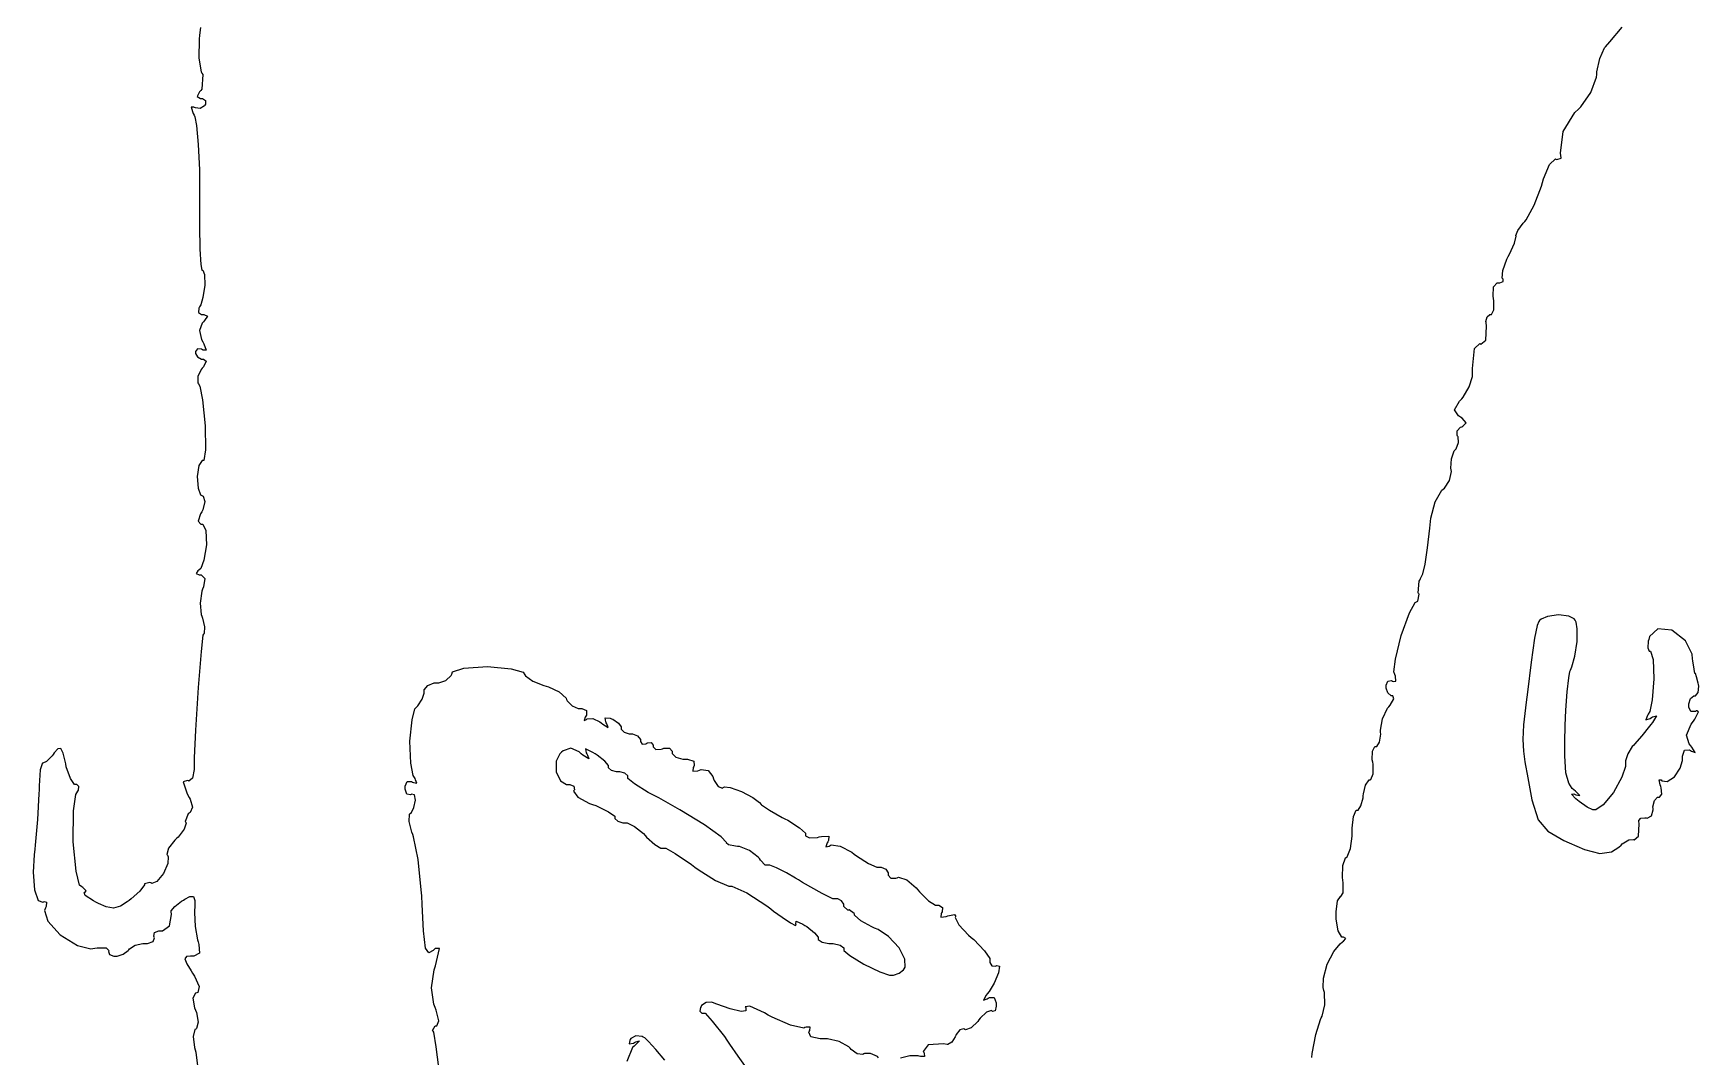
# Model space of a CAD drawing. Extents: x 0.5 to 12, y 0.6 to 18.2.
# Drawn here: x 3.682 to 6.412, y 12.15 to 13.828 of the extents above; entities that cross this region are included whole.
import ezdxf

# ---------------------------------------------------------------- set-up
doc = ezdxf.new("R2010")
doc.units = 0
doc.layers.get('0').update_dxf_attribs({"linetype": 'CONTINUOUS'})

msp = doc.modelspace()

# ---------------------------------------------------------------- linework, layer by layer
at = {"color": 0}
for points in [[(3.95622, 13.837), (3.95469, 13.8247), (3.95389, 13.8182), (3.95335, 13.787), (3.95692, 13.7647), (3.95822, 13.7625), (3.95964, 13.7602), (3.95811, 13.7361), (3.95643, 13.7341), (3.95458, 13.7318), (3.95074, 13.7238), (3.95594, 13.7207), (3.95768, 13.7207), (3.95936, 13.7207), (3.96442, 13.7176), (3.96431, 13.7116), (3.96343, 13.7101), (3.96251, 13.7087), (3.95562, 13.7046), (3.9476, 13.7053), (3.94613, 13.7062), (3.9451, 13.7068), (3.94054, 13.7064), (3.94401, 13.6964), (3.94564, 13.6933), (3.947, 13.6907), (3.94943, 13.6765), (3.95242, 13.6451), (3.95415, 13.6037), (3.95458, 13.5684), (3.95449, 13.5566), (3.95432, 13.5453), (3.95437, 13.5112), (3.95514, 13.4739), (3.9566, 13.4487), (3.95811, 13.4395), (3.95865, 13.4395), (3.95964, 13.4395), (3.96268, 13.4321), (3.96294, 13.4148), (3.96001, 13.3947), (3.95654, 13.3825), (3.95443, 13.379), (3.95329, 13.3772), (3.95258, 13.3701), (3.95796, 13.3665), (3.95979, 13.3665), (3.96169, 13.3665), (3.96744, 13.3639), (3.96283, 13.3565), (3.96089, 13.3545), (3.95871, 13.3524), (3.95415, 13.3406), (3.95785, 13.3257), (3.95985, 13.322), (3.96158, 13.3187), (3.9656, 13.3079), (3.96056, 13.3079), (3.95936, 13.3086), (3.95779, 13.3096), (3.95128, 13.3104), (3.94792, 13.3061), (3.94792, 13.3046), (3.94792, 13.3027), (3.95133, 13.2969), (3.95751, 13.2936), (3.95958, 13.2936), (3.96104, 13.2936), (3.96556, 13.29), (3.96083, 13.281), (3.95871, 13.2784), (3.95697, 13.2764), (3.95167, 13.2647), (3.95161, 13.2543), (3.95253, 13.2529), (3.95503, 13.2489), (3.95925, 13.2264), (3.9636, 13.1839), (3.96442, 13.1444), (3.96143, 13.127), (3.96044, 13.127), (3.95865, 13.127), (3.9534, 13.119), (3.95053, 13.101), (3.9521, 13.0816), (3.956, 13.0711), (3.9585, 13.0696), (3.96018, 13.0685), (3.96338, 13.0597), (3.95975, 13.0463), (3.95801, 13.043), (3.95611, 13.0395), (3.95236, 13.0277), (3.9566, 13.0228), (3.95801, 13.0228), (3.95969, 13.0228), (3.9649, 13.0125), (3.96593, 12.989), (3.96175, 12.9637), (3.95643, 12.9499), (3.95313, 12.9474), (3.95176, 12.9465), (3.94883, 12.9418), (3.95378, 12.9397), (3.95546, 12.9396), (3.95736, 12.9396), (3.96306, 12.9339), (3.96099, 12.9201), (3.95947, 12.916), (3.95822, 12.9128), (3.95551, 12.8933), (3.95736, 12.8746), (3.95844, 12.8717), (3.95947, 12.8689), (3.9624, 12.8546), (3.96186, 12.8436), (3.96121, 12.8424), (3.96007, 12.8405), (3.95692, 12.8142), (3.95199, 12.7548), (3.94775, 12.6848), (3.94586, 12.6395), (3.94575, 12.6245), (3.94569, 12.6206), (3.94282, 12.606), (3.9369, 12.6012), (3.93625, 12.6017), (3.93485, 12.6025), (3.92751, 12.6001), (3.93431, 12.5808), (3.9375, 12.5748), (3.93924, 12.5716), (3.94271, 12.5585), (3.93913, 12.5499), (3.93733, 12.5487), (3.93587, 12.5478), (3.93115, 12.535), (3.93186, 12.5339), (3.93257, 12.5327), (3.92947, 12.5226), (3.91943, 12.5097), (3.91667, 12.5072), (3.91385, 12.5047), (3.90386, 12.4916), (3.90099, 12.4812), (3.90175, 12.4799), (3.90326, 12.4774), (3.90246, 12.4664), (3.8954, 12.4497), (3.88471, 12.4368), (3.87603, 12.4336), (3.87446, 12.4346), (3.8731, 12.4354), (3.86426, 12.4331), (3.86426, 12.4322), (3.86421, 12.4311), (3.85672, 12.421), (3.8425, 12.4083), (3.83908, 12.4058), (3.83567, 12.4033), (3.82487, 12.3965), (3.81342, 12.3931), (3.80126, 12.3954), (3.78874, 12.401), (3.78472, 12.4031), (3.78065, 12.4052), (3.76693, 12.4141), (3.76563, 12.4187), (3.76563, 12.4187), (3.76639, 12.4188), (3.76867, 12.4216), (3.76346, 12.4269), (3.76144, 12.4282), (3.75765, 12.4306), (3.75217, 12.4536), (3.74744, 12.5019), (3.74815, 12.5526), (3.75163, 12.5796), (3.7551, 12.5851), (3.75597, 12.5866), (3.75683, 12.5926), (3.7531, 12.5957), (3.7519, 12.5957), (3.74962, 12.5957), (3.74294, 12.6057), (3.73611, 12.6249), (3.73519, 12.6296), (3.73426, 12.634), (3.73101, 12.6472), (3.72711, 12.6551), (3.72206, 12.6541), (3.71631, 12.6476), (3.71463, 12.6453), (3.71272, 12.6429), (3.70378, 12.6338), (3.69738, 12.631), (3.69683, 12.6315), (3.69683, 12.6315), (3.69347, 12.6202), (3.69157, 12.5938), (3.6914, 12.5871), (3.69125, 12.5804), (3.68892, 12.5384), (3.68522, 12.4964), (3.68446, 12.4896), (3.68332, 12.4804), (3.68201, 12.4523), (3.68403, 12.4232), (3.68983, 12.4059), (3.6976, 12.4028), (3.699, 12.4037), (3.69976, 12.4041), (3.70361, 12.403), (3.70285, 12.3957), (3.70204, 12.3935), (3.70036, 12.3892), (3.70583, 12.372), (3.72618, 12.3492), (3.75467, 12.3321), (3.77632, 12.3264), (3.7831, 12.3274), (3.78694, 12.328), (3.80154, 12.3278), (3.80637, 12.3233), (3.80615, 12.323), (3.8055, 12.322), (3.80697, 12.317), (3.81407, 12.3145), (3.81646, 12.3145), (3.81967, 12.3145), (3.82937, 12.3175), (3.83762, 12.3235), (3.83854, 12.3249), (3.83942, 12.3263), (3.84918, 12.3323), (3.86165, 12.3353), (3.86583, 12.3353), (3.86903, 12.3353), (3.87864, 12.3384), (3.88092, 12.3446), (3.88021, 12.3457), (3.87939, 12.347), (3.88043, 12.3531), (3.88758, 12.3561), (3.89003, 12.3561), (3.89378, 12.3561), (3.90511, 12.3641), (3.90864, 12.3827), (3.90815, 12.3879), (3.90804, 12.3887), (3.91374, 12.3957), (3.92513, 12.4046), (3.92796, 12.4063), (3.93056, 12.4079), (3.93881, 12.4123), (3.94467, 12.4124), (3.94672, 12.4054), (3.9465, 12.394), (3.94629, 12.3902), (3.94601, 12.3862), (3.94715, 12.3629), (3.95096, 12.3412), (3.95204, 12.3379), (3.95344, 12.3336), (3.95437, 12.3194), (3.94526, 12.3145), (3.94222, 12.3145), (3.93994, 12.3145), (3.93311, 12.3138), (3.93018, 12.3102), (3.93343, 12.3018), (3.9406, 12.2902), (3.94308, 12.2863), (3.94607, 12.2818), (3.95378, 12.2645), (3.95161, 12.2549), (3.95003, 12.2544), (3.94808, 12.2538), (3.94374, 12.2453), (3.9464, 12.2298), (3.94803, 12.2256), (3.94938, 12.222), (3.95221, 12.2061), (3.9496, 12.1958), (3.94829, 12.1949), (3.947, 12.1941), (3.94412, 12.1825), (3.94601, 12.1646), (3.94715, 12.1606), (3.94824, 12.1567), (3.95139, 12.1344)], [(5.7775, 12.1484), (5.77821, 12.1546), (5.78424, 12.186), (5.79178, 12.2105), (5.79324, 12.2132), (5.79471, 12.216), (5.79889, 12.2345), (5.79844, 12.2546), (5.79758, 12.258), (5.79633, 12.2629), (5.79676, 12.2785), (5.80257, 12.3011), (5.81347, 12.3221), (5.82389, 12.3346), (5.82813, 12.3377), (5.82964, 12.3389), (5.83333, 12.3435), (5.82943, 12.3455), (5.82813, 12.3455), (5.82667, 12.3456), (5.82075, 12.3561), (5.81771, 12.3749), (5.81771, 12.3811), (5.81771, 12.3871), (5.81982, 12.4049), (5.82493, 12.4122), (5.82508, 12.4121), (5.82508, 12.4121), (5.8291, 12.4181), (5.829, 12.4347), (5.82844, 12.439), (5.8279, 12.4433), (5.82844, 12.4629), (5.83279, 12.4756), (5.83415, 12.4764), (5.83544, 12.4772), (5.84088, 12.4912), (5.84375, 12.5114), (5.84375, 12.5182), (5.84375, 12.5245), (5.84614, 12.5435), (5.85047, 12.554), (5.85194, 12.554), (5.85351, 12.554), (5.85824, 12.5609), (5.86165, 12.5741), (5.86193, 12.5773), (5.86214, 12.5805), (5.86589, 12.5947), (5.87175, 12.6033), (5.87304, 12.6037), (5.87429, 12.6042), (5.87819, 12.6135), (5.87815, 12.629), (5.8775, 12.6325), (5.87679, 12.6361), (5.8769, 12.6507), (5.88108, 12.6582), (5.88249, 12.6582), (5.88406, 12.6582), (5.88883, 12.6651), (5.89057, 12.6784), (5.89031, 12.6816), (5.88997, 12.6849), (5.89344, 12.7036), (5.90186, 12.7208), (5.90408, 12.7233), (5.90625, 12.7259), (5.91222, 12.7362), (5.91026, 12.7415), (5.90961, 12.7415), (5.90776, 12.7415), (5.90235, 12.746), (5.89931, 12.754), (5.89931, 12.7567), (5.89931, 12.7589), (5.90235, 12.7655), (5.90842, 12.7663), (5.90978, 12.7654), (5.91075, 12.7648), (5.91547, 12.7655), (5.91456, 12.7736), (5.91363, 12.776), (5.91194, 12.7804), (5.91456, 12.8014), (5.92426, 12.8403), (5.93788, 12.8772), (5.94706, 12.8945), (5.95057, 12.8961), (5.95167, 12.8965), (5.9534, 12.9078), (5.95258, 12.9091), (5.95176, 12.9104), (5.95335, 12.9294), (5.95443, 12.9311), (5.95589, 12.9335), (5.95947, 12.9415), (5.96338, 12.9573), (5.96729, 12.9839), (5.97103, 13.0164), (5.97222, 13.0272), (5.97282, 13.0328), (5.98008, 13.0596), (5.99061, 13.0783), (5.99289, 13.08), (5.99511, 13.0816), (6.00342, 13.0943), (6.00635, 13.1092), (6.00592, 13.112), (6.00543, 13.1148), (6.00651, 13.1299), (6.01124, 13.143), (6.01264, 13.1447), (6.014, 13.1464), (6.0179, 13.1566), (6.01731, 13.1659), (6.0165, 13.1673), (6.01563, 13.1687), (6.01594, 13.1759), (6.02154, 13.1819), (6.02339, 13.1826), (6.02544, 13.1834), (6.03039, 13.189), (6.02387, 13.1966), (6.02126, 13.1984), (6.01824, 13.2005), (6.01172, 13.2105), (6.01986, 13.2243), (6.02339, 13.2282), (6.02576, 13.2308), (6.03569, 13.2478), (6.04101, 13.265), (6.04107, 13.2678), (6.04124, 13.2783), (6.04449, 13.3108), (6.053, 13.3191), (6.05382, 13.3186), (6.05479, 13.318), (6.06299, 13.3247), (6.06413, 13.3473), (6.06332, 13.3535), (6.06304, 13.3553), (6.06483, 13.3627), (6.06944, 13.3665), (6.07101, 13.3665), (6.07232, 13.3665), (6.07622, 13.3742), (6.07611, 13.389), (6.07547, 13.3926), (6.07465, 13.3968), (6.07519, 13.4119), (6.08171, 13.4186), (6.08388, 13.4186), (6.08572, 13.4186), (6.09136, 13.4206), (6.09136, 13.4245), (6.09071, 13.4251), (6.08979, 13.4261), (6.0906, 13.4385), (6.09744, 13.4574), (6.09961, 13.4615), (6.10172, 13.4656), (6.10965, 13.4838), (6.11257, 13.495), (6.11219, 13.4956), (6.11182, 13.4962), (6.11524, 13.5042), (6.12424, 13.5164), (6.12663, 13.5191), (6.12896, 13.5217), (6.14231, 13.5458), (6.15414, 13.5769), (6.15576, 13.583), (6.15739, 13.5891), (6.16715, 13.6126), (6.17686, 13.6218), (6.17785, 13.6212), (6.17914, 13.6205), (6.18658, 13.6232), (6.18653, 13.6236), (6.18522, 13.6311), (6.18978, 13.6666), (6.20882, 13.6979), (6.21474, 13.7034), (6.21858, 13.707), (6.23492, 13.7305), (6.24425, 13.7556), (6.24463, 13.7601), (6.24496, 13.7644), (6.25, 13.7865), (6.2576, 13.8037), (6.25928, 13.8056), (6.26606, 13.8136), (6.28618, 13.8377)], [(4.34907, 12.115), (4.34244, 12.1658), (4.33843, 12.1896), (4.33718, 12.1916), (4.33658, 12.1926), (4.34082, 12.1999), (4.34224, 12.1999), (4.34326, 12.1999), (4.34651, 12.2081), (4.34261, 12.2256), (4.34088, 12.2303), (4.33876, 12.2359), (4.33458, 12.2625), (4.33882, 12.2918), (4.34099, 12.2987), (4.34304, 12.3056), (4.34765, 12.3268), (4.34082, 12.3268), (4.33951, 12.3256), (4.33746, 12.3239), (4.33035, 12.3199), (4.32508, 12.3273), (4.32178, 12.3558), (4.31928, 12.399), (4.31858, 12.4134), (4.31803, 12.4234), (4.31272, 12.473), (4.30539, 12.5101), (4.30393, 12.5139), (4.3024, 12.5177), (4.29812, 12.5353), (4.29867, 12.5472), (4.29958, 12.5481), (4.30165, 12.5501), (4.30578, 12.5584), (4.30826, 12.5702), (4.30681, 12.5788), (4.30208, 12.5801), (4.30117, 12.5795), (4.30003, 12.5788), (4.29443, 12.5803), (4.29167, 12.588), (4.29167, 12.5905), (4.29167, 12.593), (4.29497, 12.6006), (4.30203, 12.6009), (4.30371, 12.5999), (4.30518, 12.599), (4.31054, 12.5978), (4.30871, 12.6038), (4.30767, 12.6055), (4.30453, 12.6106), (4.30094, 12.6306), (4.29943, 12.6669), (4.30279, 12.702), (4.30735, 12.7198), (4.31076, 12.7231), (4.31239, 12.7248), (4.31933, 12.7357), (4.32292, 12.7456), (4.32292, 12.7488), (4.32292, 12.7513), (4.32872, 12.7584), (4.33914, 12.7624), (4.34267, 12.7624), (4.34651, 12.7624), (4.35818, 12.7666), (4.36708, 12.7747), (4.36783, 12.7766), (4.36925, 12.7804), (4.38786, 12.7864), (4.42622, 12.7893), (4.46539, 12.7857), (4.48514, 12.78), (4.48785, 12.7757), (4.48882, 12.7741), (4.50103, 12.7654), (4.51893, 12.758), (4.52279, 12.7571), (4.52658, 12.7561), (4.54406, 12.7478), (4.55539, 12.7374), (4.55621, 12.7353), (4.55697, 12.7333), (4.56506, 12.725), (4.57508, 12.7207), (4.57844, 12.7207), (4.58094, 12.7207), (4.58854, 12.7172), (4.5886, 12.7096), (4.58751, 12.7077), (4.58658, 12.7061), (4.58469, 12.7008), (4.58778, 12.7017), (4.58854, 12.7024), (4.58968, 12.7034), (4.59924, 12.704), (4.61079, 12.6989), (4.61301, 12.6972), (4.61561, 12.695), (4.62418, 12.6895), (4.62229, 12.6955), (4.62125, 12.6972), (4.62022, 12.6989), (4.61936, 12.7054), (4.62728, 12.7048), (4.62967, 12.7038), (4.63189, 12.703), (4.64106, 12.6967), (4.64583, 12.6904), (4.64583, 12.6883), (4.64583, 12.6867), (4.65039, 12.6818), (4.65869, 12.679), (4.66146, 12.679), (4.66417, 12.679), (4.67247, 12.6758), (4.67708, 12.6699), (4.67708, 12.668), (4.67708, 12.6665), (4.68012, 12.6621), (4.68604, 12.6625), (4.6875, 12.6634), (4.68892, 12.6643), (4.69482, 12.6648), (4.69792, 12.6606), (4.69792, 12.6591), (4.69792, 12.6577), (4.70247, 12.6534), (4.71137, 12.6536), (4.71354, 12.6544), (4.71565, 12.6553), (4.72456, 12.6553), (4.72917, 12.6505), (4.72917, 12.6489), (4.72917, 12.6469), (4.73546, 12.6408), (4.74685, 12.6374), (4.75065, 12.6374), (4.75412, 12.6374), (4.76454, 12.6342), (4.76551, 12.6268), (4.76454, 12.6252), (4.76357, 12.6237), (4.76307, 12.6177), (4.77132, 12.6185), (4.77382, 12.6194), (4.77658, 12.6205), (4.78797, 12.6191), (4.79601, 12.6088), (4.7971, 12.6054), (4.79796, 12.6027), (4.80436, 12.5927), (4.81153, 12.5899), (4.81282, 12.5907), (4.81489, 12.592), (4.82449, 12.5907), (4.84278, 12.5844), (4.86154, 12.5744), (4.87229, 12.5666), (4.875, 12.5633), (4.87571, 12.5624), (4.88861, 12.5537), (4.9094, 12.542), (4.91407, 12.5396), (4.91868, 12.5372), (4.93793, 12.5247), (4.94792, 12.516), (4.94792, 12.5131), (4.94792, 12.5119), (4.95449, 12.5084), (4.96729, 12.509), (4.97038, 12.5098), (4.97412, 12.5107), (4.986, 12.5113), (4.98557, 12.5038), (4.98443, 12.502), (4.98324, 12.5001), (4.98112, 12.4937), (4.98654, 12.4949), (4.98807, 12.4958), (4.98969, 12.4968), (5.00467, 12.4948), (5.02376, 12.4847), (5.02756, 12.4818), (5.03131, 12.4788), (5.051, 12.4666), (5.06456, 12.4603), (5.06912, 12.4603), (5.07161, 12.4603), (5.07915, 12.4569), (5.08333, 12.4508), (5.08333, 12.4487), (5.08333, 12.4472), (5.08762, 12.4423), (5.09597, 12.4421), (5.09804, 12.4429), (5.10004, 12.4437), (5.11393, 12.4395), (5.12907, 12.4267), (5.13172, 12.4231), (5.13433, 12.4197), (5.14919, 12.4053), (5.16069, 12.3978), (5.16456, 12.3978), (5.16644, 12.3978), (5.17219, 12.3943), (5.17182, 12.3873), (5.17079, 12.3856), (5.16986, 12.3841), (5.16949, 12.3781), (5.17844, 12.3792), (5.18115, 12.3803), (5.1836, 12.3812), (5.19222, 12.3827), (5.19412, 12.3793), (5.19385, 12.3788), (5.19314, 12.3777), (5.19922, 12.3655), (5.21511, 12.3487), (5.21935, 12.3452), (5.22353, 12.3417), (5.241, 12.3233), (5.25, 12.3104), (5.25, 12.3062), (5.25, 12.3042), (5.25304, 12.2983), (5.25896, 12.2979), (5.26031, 12.2987), (5.26112, 12.2993), (5.26551, 12.2978), (5.26389, 12.2868), (5.25683, 12.2702), (5.24886, 12.2567), (5.24576, 12.2526), (5.24397, 12.2502), (5.23964, 12.2425), (5.24567, 12.2443), (5.2474, 12.2453), (5.24929, 12.2465), (5.25706, 12.2465), (5.26042, 12.2381), (5.26042, 12.2352), (5.26042, 12.2325), (5.25836, 12.2246), (5.25407, 12.2236), (5.25353, 12.2241), (5.25256, 12.2251), (5.24436, 12.2228), (5.234, 12.2129), (5.23199, 12.21), (5.22999, 12.2071), (5.21913, 12.1968), (5.2099, 12.1937), (5.20871, 12.1944), (5.20751, 12.1952), (5.20085, 12.1936), (5.19493, 12.1862), (5.19412, 12.1841), (5.19325, 12.182), (5.18744, 12.1734), (5.1811, 12.1696), (5.18001, 12.1698), (5.17367, 12.1708), (5.14882, 12.1688), (5.14063, 12.1582), (5.1415, 12.1568), (5.14236, 12.1554), (5.14285, 12.1497), (5.13618, 12.1496), (5.13428, 12.1502), (5.13226, 12.1509), (5.11849, 12.151), (5.10346, 12.147)], [(5.06749, 12.1479), (5.06549, 12.1496), (5.05442, 12.1547), (5.0446, 12.1548), (5.04329, 12.154), (5.04194, 12.1532), (5.03267, 12.1543), (5.02246, 12.1614), (5.02072, 12.1635), (5.01893, 12.1657), (5.00265, 12.1745), (4.98361, 12.179), (4.97726, 12.179), (4.972, 12.179), (4.95628, 12.182), (4.95318, 12.1895), (4.954, 12.1908), (4.95486, 12.1923), (4.95535, 12.198), (4.94868, 12.1979), (4.94678, 12.1972), (4.94476, 12.1965), (4.92312, 12.2011), (4.8929, 12.2144), (4.88667, 12.2179), (4.88037, 12.2216), (4.85672, 12.2326), (4.8489, 12.2312), (4.8489, 12.2312), (4.84967, 12.23), (4.85015, 12.2248), (4.84224, 12.2238), (4.82428, 12.2283), (4.80251, 12.2358), (4.79536, 12.2384), (4.79368, 12.2391), (4.78483, 12.2384), (4.7774, 12.2334), (4.77647, 12.2318), (4.7755, 12.2303), (4.77442, 12.224), (4.778, 12.2207), (4.77924, 12.2207), (4.7831, 12.2207), (4.79482, 12.2077), (4.81472, 12.1826), (4.8189, 12.1764), (4.82335, 12.1699), (4.83692, 12.1502), (4.85064, 12.1311)], [(4.71724, 12.144), (4.70258, 12.1612), (4.69021, 12.1746), (4.68414, 12.1804), (4.68181, 12.1818), (4.6799, 12.1829), (4.66986, 12.1838), (4.66157, 12.1793), (4.66054, 12.1776), (4.65961, 12.1761), (4.65858, 12.1704), (4.66558, 12.1719), (4.66764, 12.173), (4.66943, 12.1739), (4.67546, 12.1758), (4.669, 12.1688), (4.66667, 12.1668), (4.66417, 12.1646), (4.65479, 12.1417)]]:
    msp.add_lwpolyline(points, dxfattribs=at)
for points in [[(6.28444, 12.4962), (6.28651, 12.4984), (6.29704, 12.505), (6.30512, 12.5059), (6.30604, 12.5049), (6.3061, 12.5049), (6.31321, 12.5113), (6.31446, 12.5313), (6.31375, 12.5358), (6.31358, 12.5369), (6.31668, 12.5406), (6.32374, 12.5414), (6.32553, 12.541), (6.32731, 12.5407), (6.33425, 12.5445), (6.33724, 12.5541), (6.33708, 12.5566), (6.33686, 12.5592), (6.33908, 12.5696), (6.34429, 12.5749), (6.34603, 12.5749), (6.34733, 12.5749), (6.35129, 12.5801), (6.35042, 12.5903), (6.3495, 12.5928), (6.34853, 12.5953), (6.34685, 12.6033), (6.34961, 12.6037), (6.35004, 12.6033), (6.35161, 12.6017), (6.36029, 12.601), (6.37196, 12.6085), (6.38146, 12.6224), (6.38542, 12.6351), (6.38542, 12.6393), (6.38542, 12.6426), (6.38867, 12.6524), (6.39654, 12.6527), (6.39844, 12.6516), (6.40018, 12.6506), (6.40619, 12.6485), (6.40076, 12.657), (6.39871, 12.6595), (6.39615, 12.6627), (6.39199, 12.677), (6.39968, 12.6948), (6.40315, 12.6997), (6.40549, 12.7031), (6.41162, 12.7148), (6.40847, 12.7168), (6.40804, 12.7166), (6.40631, 12.7156), (6.39914, 12.7156), (6.39583, 12.7229), (6.39583, 12.7253), (6.39583, 12.7281), (6.3986, 12.7368), (6.40365, 12.7415), (6.40533, 12.7415), (6.40674, 12.7415), (6.41097, 12.7469), (6.41178, 12.7573), (6.41135, 12.7598), (6.41086, 12.7623), (6.40836, 12.7727), (6.40674, 12.778), (6.40619, 12.778), (6.40565, 12.778), (6.40419, 12.785), (6.40218, 12.7986), (6.40186, 12.8018), (6.40099, 12.8094), (6.38992, 12.8313), (6.36778, 12.8491), (6.34467, 12.8512), (6.33117, 12.8385), (6.32986, 12.8335), (6.32915, 12.8309), (6.32835, 12.8201), (6.33083, 12.8145), (6.33171, 12.8145), (6.33306, 12.8145), (6.33718, 12.8007), (6.33832, 12.7692), (6.3355, 12.7345), (6.33176, 12.7155), (6.3291, 12.7113), (6.32769, 12.7092), (6.32493, 12.7018), (6.33219, 12.7042), (6.33431, 12.7055), (6.33615, 12.7066), (6.34278, 12.7084), (6.33594, 12.6975), (6.33333, 12.6941), (6.33117, 12.6913), (6.31847, 12.6758), (6.30647, 12.662), (6.30469, 12.6601), (6.3029, 12.6582), (6.29546, 12.6459), (6.29167, 12.6349), (6.29167, 12.6312), (6.29167, 12.6254), (6.28603, 12.608), (6.27235, 12.5828), (6.2551, 12.5627), (6.24306, 12.5543), (6.23899, 12.5542), (6.23817, 12.5542), (6.22889, 12.5589), (6.21571, 12.5682), (6.21294, 12.5704), (6.21029, 12.5726), (6.20324, 12.58), (6.20725, 12.5806), (6.20833, 12.5801), (6.21035, 12.5792), (6.21696, 12.5778), (6.20964, 12.5851), (6.20703, 12.5873), (6.20449, 12.5894), (6.19879, 12.5979), (6.19396, 12.6152), (6.19211, 12.6429), (6.19233, 12.6741), (6.19265, 12.6845), (6.19287, 12.6929), (6.19412, 12.718), (6.19629, 12.7478), (6.19883, 12.7706), (6.20063, 12.7811), (6.2015, 12.7832), (6.20372, 12.7888), (6.20861, 12.8064), (6.21251, 12.8303), (6.21283, 12.8512), (6.21099, 12.8622), (6.20921, 12.8651), (6.20774, 12.8675), (6.19868, 12.8717), (6.18181, 12.8739), (6.16407, 12.8715), (6.15343, 12.8672), (6.15099, 12.8648), (6.14953, 12.8633), (6.14686, 12.8565), (6.14258, 12.8359), (6.13704, 12.7963), (6.13103, 12.7474), (6.12913, 12.7311), (6.12799, 12.7218), (6.12489, 12.6938), (6.12337, 12.6698), (6.12446, 12.6505), (6.12706, 12.6328), (6.12804, 12.627), (6.13037, 12.6129), (6.1384, 12.5707), (6.14893, 12.5382), (6.16471, 12.5194), (6.18419, 12.5077), (6.19097, 12.5042), (6.19922, 12.5001), (6.22478, 12.4891), (6.24972, 12.4829), (6.26867, 12.4853), (6.28108, 12.4929), (6.28444, 12.4962)], [(5.10926, 12.2934), (5.11111, 12.2964), (5.11079, 12.3092), (5.1014, 12.3282), (5.08388, 12.3466), (5.06706, 12.3579), (5.06099, 12.3605), (5.05669, 12.3623), (5.03842, 12.3725), (5.02815, 12.3818), (5.02794, 12.3831), (5.02767, 12.3844), (5.01926, 12.3903), (5.01824, 12.39), (5.01714, 12.3897), (5.01042, 12.3958), (5.01042, 12.3978), (5.01042, 12.3996), (5.00689, 12.4052), (5.0006, 12.4082), (4.99854, 12.4082), (4.99268, 12.4082), (4.97526, 12.4174), (4.94299, 12.4351), (4.93604, 12.4393), (4.93115, 12.4423), (4.91635, 12.4509), (4.90028, 12.4592), (4.88938, 12.4637), (4.88542, 12.4635), (4.88542, 12.4634), (4.88542, 12.4634), (4.88151, 12.4637), (4.87397, 12.4719), (4.87218, 12.4744), (4.87033, 12.4769), (4.85612, 12.4877), (4.83931, 12.494), (4.83621, 12.4942), (4.83306, 12.4945), (4.8214, 12.4967), (4.81782, 12.5004), (4.81787, 12.5004), (4.81803, 12.5006), (4.80968, 12.5102), (4.78228, 12.5295), (4.74197, 12.5541), (4.70708, 12.5738), (4.69532, 12.58), (4.68994, 12.5828), (4.66769, 12.5968), (4.65625, 12.6056), (4.65625, 12.6085), (4.65625, 12.6099), (4.65164, 12.6142), (4.64333, 12.6165), (4.64063, 12.6165), (4.63786, 12.6165), (4.62956, 12.6189), (4.625, 12.6231), (4.625, 12.6245), (4.625, 12.6269), (4.61854, 12.6341), (4.60607, 12.6442), (4.60308, 12.6461), (4.59918, 12.6485), (4.58686, 12.6546), (4.58832, 12.6478), (4.58946, 12.6459), (4.5905, 12.6442), (4.59239, 12.638), (4.58301, 12.6441), (4.58014, 12.6464), (4.57671, 12.6492), (4.56315, 12.6552), (4.55072, 12.651), (4.54796, 12.6487), (4.54486, 12.6462), (4.53928, 12.6342), (4.53907, 12.6167), (4.54606, 12.6019), (4.55583, 12.5957), (4.55914, 12.5957), (4.56131, 12.5957), (4.56793, 12.5929), (4.56885, 12.5872), (4.56814, 12.586), (4.56739, 12.5848), (4.57465, 12.5753), (4.59375, 12.5649), (4.59879, 12.5631), (4.60379, 12.5613), (4.62462, 12.5513), (4.63542, 12.544), (4.63542, 12.5415), (4.63542, 12.54), (4.64003, 12.5356), (4.64833, 12.5332), (4.65115, 12.5332), (4.65522, 12.5332), (4.66749, 12.5271), (4.68224, 12.5153), (4.68474, 12.5124), (4.68718, 12.5096), (4.70063, 12.4977), (4.71061, 12.4915), (4.71397, 12.4915), (4.71897, 12.4915), (4.7341, 12.4825), (4.76074, 12.4648), (4.76639, 12.4606), (4.77197, 12.4563), (4.8004, 12.4386), (4.82232, 12.4294), (4.82471, 12.4293), (4.8271, 12.4293), (4.85135, 12.4182), (4.88417, 12.397), (4.8909, 12.3918), (4.8954, 12.3884), (4.90924, 12.3784), (4.92318, 12.3691), (4.93132, 12.3649), (4.9324, 12.3664), (4.93229, 12.3665), (4.93169, 12.3675), (4.93261, 12.3717), (4.94347, 12.3669), (4.94683, 12.3648), (4.94982, 12.363), (4.96229, 12.3528), (4.96875, 12.3457), (4.96875, 12.3432), (4.96875, 12.3418), (4.97483, 12.3376), (4.98589, 12.3353), (4.98958, 12.3353), (4.99322, 12.3353), (5.00429, 12.3326), (5.01042, 12.3278), (5.01042, 12.3262), (5.01042, 12.3235), (5.02013, 12.3153), (5.04308, 12.3012), (5.06972, 12.2888), (5.08561, 12.2835), (5.09056, 12.2834), (5.09224, 12.2834), (5.10113, 12.2863), (5.1084, 12.292), (5.10926, 12.2934)]]:
    msp.add_lwpolyline(points, close=True, dxfattribs=at)

doc.saveas('drawing.dxf')
